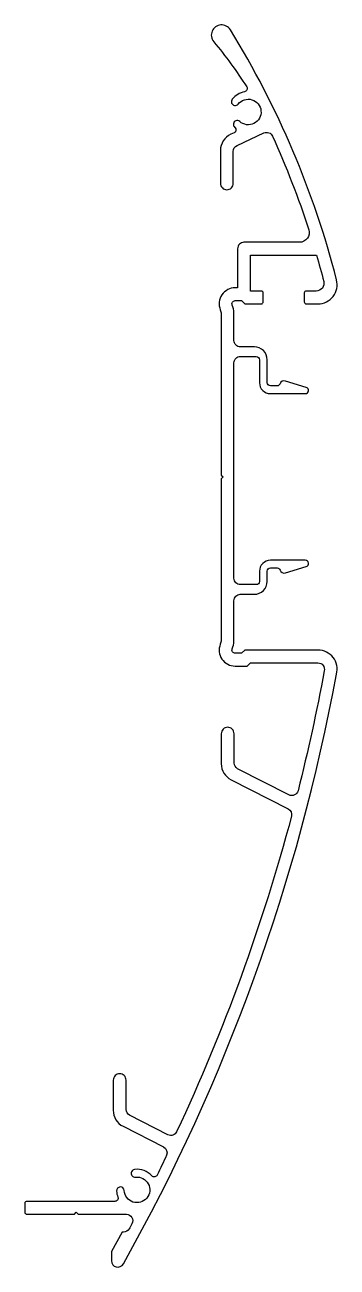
# Model space of a CAD drawing. Extents: x 1103 to 1152, y -194 to -1.
import ezdxf

# ---------------------------------------------------------------- set-up
doc = ezdxf.new("R2010")
doc.units = 0
doc.layers.add('4', color=2, linetype='CONTINUOUS')

msp = doc.modelspace()

# ---------------------------------------------------------------- linework, layer by layer
at = {"layer": '4', "color": 0}
msp.add_lwpolyline([(1151.62, -40.28, 0.07595), (1135.04, -1.28, 1.081742), (1132.45, -3.14, -0.031896), (1137.59, -10.19, -0.531603), (1137.26, -10.95, 0.181713), (1135.33, -12.11, 1), (1136.27, -12.86, -2.516573), (1136.51, -15.59, 1.015601), (1135.73, -16.5, -0.549559), (1135.62, -17.34), (1135.12, -17.57, 0.291708), (1133.5, -20.11), (1133.5, -25.23, 0.414214), (1134.5, -26.23), (1134.5, -26.23, 0.414214), (1135.5, -25.23), (1135.5, -20.24, -0.291707), (1136.08, -19.33), (1140.29, -17.37, -0.416896), (1141.62, -17.86, -0.028384), (1147.28, -32.46, -0.509103), (1145.85, -34.42), (1137.17, -34.42, 0.414214), (1136.17, -35.42), (1136.17, -41.52), (1135.8, -41.52, 0.529076), (1133.47, -44.94, -0.094215), (1133.6, -45.6), (1133.6, -70.72), (1133.9, -71.02), (1133.6, -71.32), (1133.6, -96.45, -0.094215), (1133.47, -97.11, 0.529076), (1135.8, -100.52), (1137.68, -100.52), (1138.18, -100.02), (1148.72, -100.02, -0.489239), (1149.69, -101.27, -0.016133), (1145.61, -119.96, -0.481585), (1144.19, -120.6), (1136.18, -116.52, -0.282029), (1135.63, -115.63), (1135.63, -111.06, 0.414214), (1134.63, -110.06), (1134.63, -110.06, 0.414214), (1133.63, -111.06), (1133.63, -115.76, 0.282029), (1135.16, -118.25), (1144.07, -122.79, -0.353807), (1144.58, -123.94, -0.044322), (1126.66, -173.15, -0.424023), (1125.3, -173.62), (1119.31, -170.57, -0.282029), (1118.77, -169.68), (1118.77, -165.1, 0.414214), (1117.77, -164.1), (1117.77, -164.1, 0.414214), (1116.77, -165.1), (1116.77, -169.8, 0.282029), (1118.29, -172.3), (1124.61, -175.51, -0.400082), (1125.07, -176.81, -0.006171), (1123.63, -179.9, -0.527761), (1122.81, -180.03, 0.238175), (1120.1, -179.03, 1), (1120.24, -180.23, -2.516573), (1118.48, -182.33, 1), (1117.28, -182.4, 0.075312), (1117.48, -183.34, -0.523732), (1117.01, -184.01), (1103.26, -184.01, 0.414214), (1102.96, -184.31), (1102.96, -185.71, 0.414214), (1103.26, -186.01), (1110.7, -186.01), (1111, -185.71), (1111.3, -186.01), (1118.82, -186.01, -0.57265), (1119.69, -187.5, -0.001675), (1119.24, -188.31, -0.269941), (1118.37, -188.81), (1118.17, -188.81), (1116.47, -191.81), (1116.47, -193.27, 0.772133), (1118.34, -193.76, 0.082378), (1151.62, -101.76, 0.489284), (1148.72, -98.02), (1137.3, -98.02), (1136.8, -98.52), (1135.8, -98.52, -0.546464), (1135.34, -97.82, 0.10784), (1135.6, -96.65), (1135.6, -90.32, -0.414214), (1136.6, -89.32), (1138.79, -89.32, 0.414214), (1140.79, -87.32), (1140.79, -85.72, -0.414214), (1141.29, -85.22), (1142.34, -85.22, -0.316447), (1142.81, -85.56, 0.40033), (1143.67, -85.99), (1146.89, -85, 0.861749), (1146.74, -84.02), (1141.29, -84.02, 0.414214), (1139.59, -85.72), (1139.59, -87.32, -0.414214), (1139.09, -87.82), (1136.6, -87.82, -0.414214), (1135.6, -86.82), (1135.6, -53.23, -0.414214), (1136.6, -52.23), (1139.09, -52.23, -0.414214), (1139.59, -52.73), (1139.59, -56.32, 0.414214), (1141.29, -58.02), (1146.74, -58.02, 0.861749), (1146.89, -57.05), (1143.67, -56.06, 0.40033), (1142.81, -56.49, -0.316447), (1142.34, -56.82), (1141.29, -56.82, -0.414214), (1140.79, -56.32), (1140.79, -52.73, 0.414214), (1138.79, -50.73), (1136.6, -50.73, -0.414214), (1135.6, -49.73), (1135.6, -45.4, 0.10784), (1135.34, -44.23, -0.546464), (1135.8, -43.52), (1136.8, -43.52), (1137.3, -44.02), (1139.87, -44.02, 0.414214), (1140.17, -43.72), (1140.17, -42.32, 0.414214), (1139.87, -42.02), (1138.17, -42.02), (1138.17, -36.42), (1148.49, -36.42, -0.007703), (1149.62, -40.53, -0.490095), (1148.45, -42.02), (1146.87, -42.02, 0.414214), (1146.57, -42.32), (1146.57, -43.72, 0.414214), (1146.87, -44.02), (1148.71, -44.02, 0.489512), (1151.62, -40.28)], format="xyb", dxfattribs=at)

doc.saveas('drawing.dxf')
